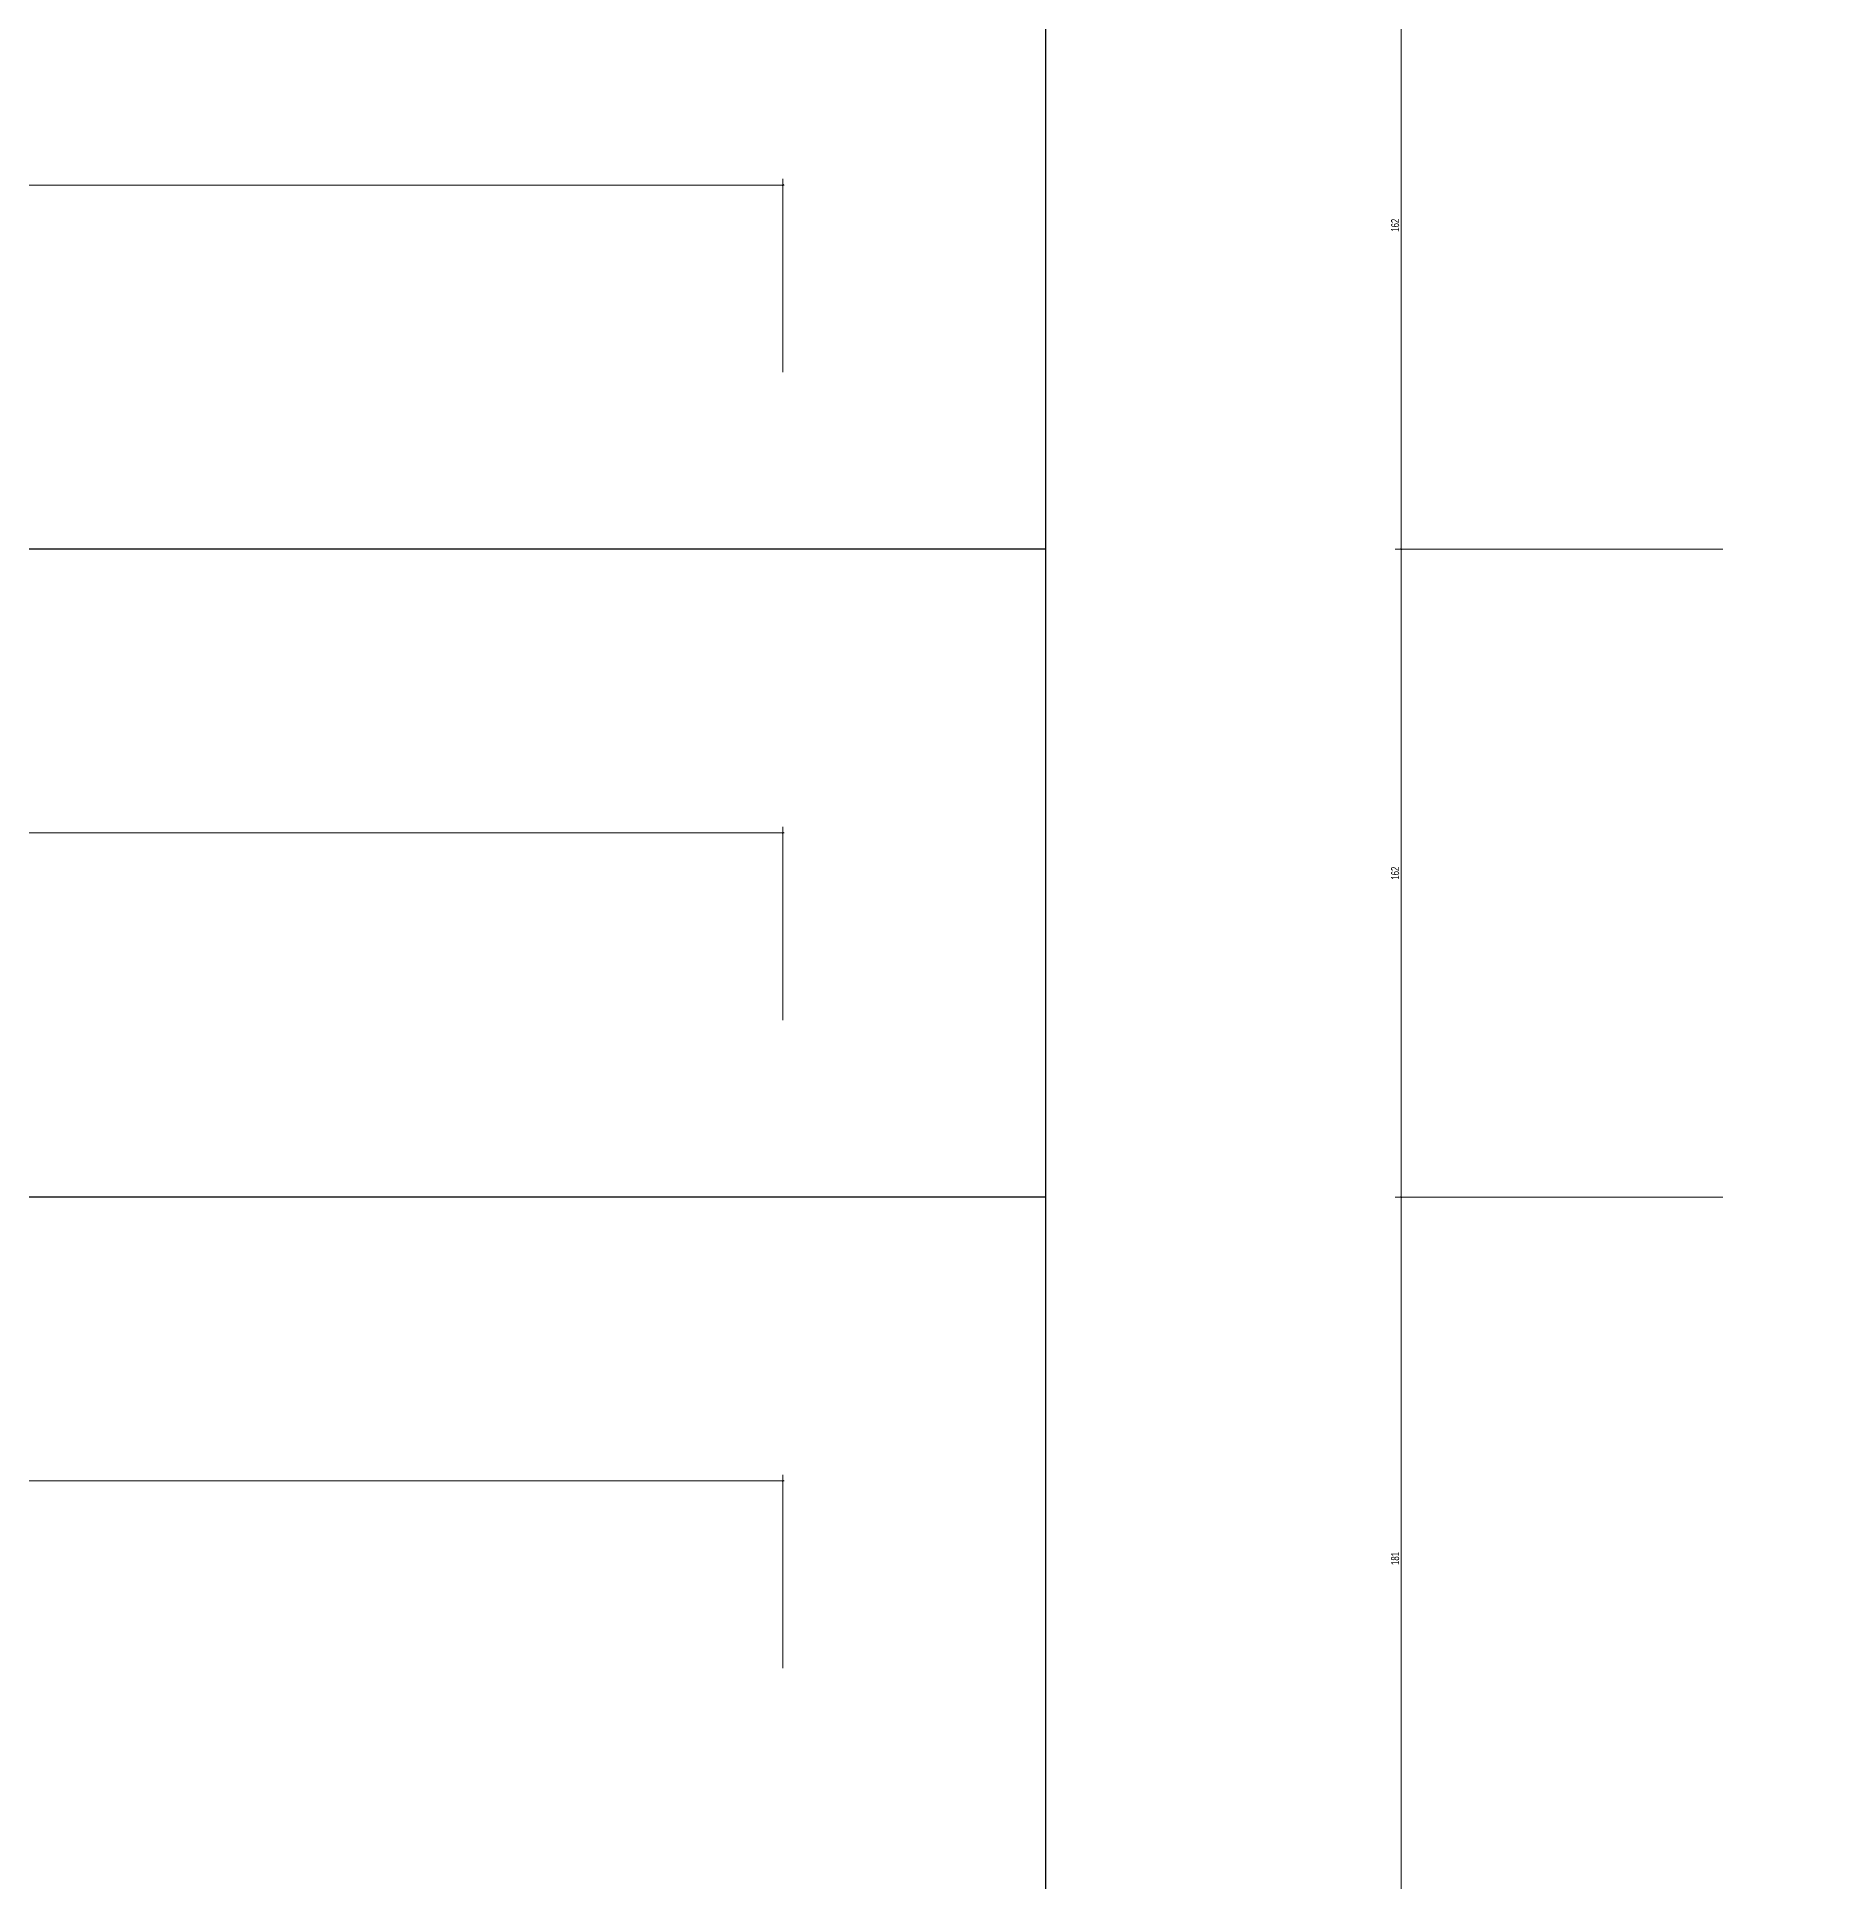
# Model space of a CAD drawing. Header units: centimetres. Extents: x 21448 to 61951, y 7284 to 18464.
# Drawn here: x 50087.3 to 50533.6, y 16834.8 to 17295.7 of the extents above; entities that cross this region are included whole.
import ezdxf
from ezdxf.enums import TextEntityAlignment as Align

# ---------------------------------------------------------------- set-up
doc = ezdxf.new("R2010")
doc.units = ezdxf.units.CM
doc.header["$MEASUREMENT"] = 0
doc.set_wipeout_variables(frame=1)
for name, color, linetype, lineweight in [('DIM', 177, 'Continuous', 20), ('TEXT', 2, 'Continuous', 20), ('THAY', 7, 'Continuous', 25)]:
    doc.layers.add(name, color=color, linetype=linetype, lineweight=lineweight)
doc.styles.add('Arch-Dim', font='hoatbif.shx', dxfattribs={"width": 0.65})
doc.styles.add('text11', font='VHAVAN_2.TTF', dxfattribs={"width": 0.7, "height": 200})
doc.styles.add('TXTDIM', font='VNARIAL_1.TTF', dxfattribs={"width": 0.7})
doc.styles.add('VnAvantH', font='VHARIAL_0.TTF')
doc.dimstyles.new('LAYOUT', dxfattribs={"dimscale": 0, "dimtxt": 2, "dimasz": 0.3, "dimexe": 1.5, "dimexo": 0, "dimgap": 0.5, "dimtad": 1, "dimdec": 0, "dimzin": 12, "dimdsep": 46, "dimtxsty": 'TXTDIM', "dimblk": 'SLASH', "dimcen": 1.5, "dimclrd": 256, "dimclre": 256, "dimclrt": 2, "dimadec": 0, "dimazin": 0, "dimtfac": 1, "dimtdec": 0, "dimtix": 1, "dimtmove": 0, "dimatfit": 3, "dimldrblk": 'CLOSEDBLANK', "dimfxl": 2, "dimtolj": 1, "dimtzin": 0, "dimlwd": 9, "dimlwe": 9, "dimarcsym": 1})

# ---------------------------------------------------------------- blocks, each defined once
blk = doc.blocks.new('SLASH')
at = {"layer": 'DIM', "color": 16}
blk.add_line((-1.2, 0), (1.2, 0), dxfattribs=at)
at = {"layer": 'DIM', "color": 16, "linetype": 'Continuous'}
blk.add_line((-0.6, -0.6), (0.6, 0.6), dxfattribs=at)
blk = doc.blocks.new('*D150')
at = {"layer": 'Defpoints', "color": 0}
for p in [(50508.59, 17329.54), (50428.19, 17167.62), (50508.59, 17167.62)]:
    blk.add_point(p, dxfattribs=at)
at = {"layer": 'DIM', "lineweight": 9}
for p, q in [((50508.59, 17329.54), (50426.69, 17329.54)), ((50428.19, 17329.24), (50428.19, 17167.92)), ((50508.59, 17167.62), (50426.69, 17167.62))]:
    blk.add_line(p, q, dxfattribs=at)
at = {"layer": 'DIM', "lineweight": 9, "xscale": 0.3, "yscale": 0.3, "zscale": 0.3}
for p, rotation in [((50428.19, 17329.54), 90), ((50428.19, 17167.62), 270)]:
    blk.add_blockref('SLASH', p, dxfattribs=dict(at, rotation=rotation))
at = {"layer": 'DIM', "color": 2, "insert": (50426.67, 17248.58), "char_height": 2, "attachment_point": 5, "rotation": 90, "style": 'TXTDIM'}
blk.add_mtext('\\A1;162', dxfattribs=at)
blk = doc.blocks.new('_ClosedBlank')
at = {"color": 0, "linetype": 'ByBlock', "lineweight": -2}
for p, q in [((-1, 0.2), (0, 0)), ((-1, 0.2), (-1, -0.2)), ((0, 0), (-1, -0.2))]:
    blk.add_line(p, q, dxfattribs=at)
blk = doc.blocks.new('*D151')
at = {"layer": 'Defpoints', "color": 0}
for p in [(50508.59, 17167.62), (50428.19, 17005.7), (50508.59, 17005.7)]:
    blk.add_point(p, dxfattribs=at)
at = {"layer": 'DIM', "lineweight": 9}
for p, q in [((50508.59, 17167.62), (50426.69, 17167.62)), ((50428.19, 17167.32), (50428.19, 17006)), ((50508.59, 17005.7), (50426.69, 17005.7))]:
    blk.add_line(p, q, dxfattribs=at)
at = {"layer": 'DIM', "lineweight": 9, "xscale": 0.3, "yscale": 0.3, "zscale": 0.3}
for p, rotation in [((50428.19, 17167.62), 90), ((50428.19, 17005.7), 270)]:
    blk.add_blockref('SLASH', p, dxfattribs=dict(at, rotation=rotation))
at = {"layer": 'DIM', "color": 2, "insert": (50426.67, 17086.66), "char_height": 2, "attachment_point": 5, "rotation": 90, "style": 'TXTDIM'}
blk.add_mtext('\\A1;162', dxfattribs=at)
blk = doc.blocks.new('*D152')
at = {"layer": 'Defpoints', "color": 0}
for p in [(50508.59, 17005.7), (50428.19, 16825.12), (50508.59, 16825.12)]:
    blk.add_point(p, dxfattribs=at)
at = {"layer": 'DIM', "lineweight": 9}
for p, q in [((50508.59, 17005.7), (50426.69, 17005.7)), ((50428.19, 17005.4), (50428.19, 16825.42)), ((50508.59, 16825.12), (50426.69, 16825.12))]:
    blk.add_line(p, q, dxfattribs=at)
at = {"layer": 'DIM', "lineweight": 9, "xscale": 0.3, "yscale": 0.3, "zscale": 0.3}
for p, rotation in [((50428.19, 17005.7), 90), ((50428.19, 16825.12), 270)]:
    blk.add_blockref('SLASH', p, dxfattribs=dict(at, rotation=rotation))
at = {"layer": 'DIM', "color": 2, "insert": (50426.67, 16915.41), "char_height": 2, "attachment_point": 5, "rotation": 90, "style": 'TXTDIM'}
blk.add_mtext('\\A1;181', dxfattribs=at)
blk = doc.blocks.new('KhungA3')
blk.add_wipeout([(140.4, 3560.4), (140.4, 28560.6), (40094.9, 28560.6), (40140.1, 28560.6), (40140.1, 3560.4), (40780.5, 3560.4), (40780.5, 29200.5), (-1219.5, 29200.5), (-1219.5, -499.5), (40780.5, -499.5), (40780.5, 3560.4)])
at = {"layer": 'TEXT', "color": 250, "style": 'VnAvantH'}
for tag, p in [('TENBV1', (36103, 2389.8)), ('TENBVE2', (36130, 1905.4)), ('TENBVE3', (36130, 1410.6))]:
    blk.add_attdef(tag, text='', height=250, dxfattribs=at).set_placement(p, align=Align.CENTER)
at = {"layer": 'TEXT', "color": 250}
for tag, height, style, width, p in [('GHICHU1', 250, 'text11', 0.7, (26205.2, 442.2)), ('01', 300, 'VnAvantH', 0.85, (39794.9, 405))]:
    blk.add_attdef(tag, text='', height=height, dxfattribs=dict(at, style=style, width=width)).set_placement(p, align=Align.CENTER)
at = {"layer": 'TEXT', "color": 7, "style": 'VnAvantH', "width": 0.85}
blk.add_attdef('KT-01', text='', height=300, dxfattribs=at).set_placement((39394.9, 409), align=Align.CENTER)
at = {"layer": 'TEXT', "color": 250, "style": 'Arch-Dim', "width": 0.7}
blk.add_attdef('GHICHU', (1514, -359.7), '', height=220, dxfattribs=at)
blk = doc.blocks.new('*D174')
at = {"layer": 'Defpoints', "color": 0}
for p in [(50273.65, 17096.73), (49654.94, 17049.94), (50273.65, 17049.94)]:
    blk.add_point(p, dxfattribs=at)
at = {"layer": 'DIM', "lineweight": 9}
for p, q in [((49654.94, 17049.94), (49654.94, 17098.23)), ((49655.24, 17096.73), (50273.35, 17096.73)), ((50273.65, 17049.94), (50273.65, 17098.23))]:
    blk.add_line(p, q, dxfattribs=at)
at = {"layer": 'DIM', "lineweight": 9, "xscale": 0.3, "yscale": 0.3, "zscale": 0.3, "rotation": 180}
blk.add_blockref('SLASH', (49654.94, 17096.73), dxfattribs=at)
at = {"layer": 'DIM', "lineweight": 9, "xscale": 0.3, "yscale": 0.3, "zscale": 0.3}
blk.add_blockref('SLASH', (50273.65, 17096.73), dxfattribs=at)
at = {"layer": 'DIM', "color": 2, "insert": (49964.3, 17098.25), "char_height": 2, "attachment_point": 5, "style": 'TXTDIM'}
blk.add_mtext('\\A1;619', dxfattribs=at)
blk = doc.blocks.new('*D175')
at = {"layer": 'Defpoints', "color": 0}
for p in [(50273.65, 16934.81), (49654.94, 16888.02), (50273.65, 16888.02)]:
    blk.add_point(p, dxfattribs=at)
at = {"layer": 'DIM', "lineweight": 9}
for p, q in [((49654.94, 16888.02), (49654.94, 16936.31)), ((49655.24, 16934.81), (50273.35, 16934.81)), ((50273.65, 16888.02), (50273.65, 16936.31))]:
    blk.add_line(p, q, dxfattribs=at)
at = {"layer": 'DIM', "lineweight": 9, "xscale": 0.3, "yscale": 0.3, "zscale": 0.3, "rotation": 180}
blk.add_blockref('SLASH', (49654.94, 16934.81), dxfattribs=at)
at = {"layer": 'DIM', "lineweight": 9, "xscale": 0.3, "yscale": 0.3, "zscale": 0.3}
blk.add_blockref('SLASH', (50273.65, 16934.81), dxfattribs=at)
at = {"layer": 'DIM', "color": 2, "insert": (49964.3, 16936.33), "char_height": 2, "attachment_point": 5, "style": 'TXTDIM'}
blk.add_mtext('\\A1;619', dxfattribs=at)
blk = doc.blocks.new('*D181')
at = {"layer": 'Defpoints', "color": 0}
for p in [(50273.65, 17258.64), (49654.94, 17211.85), (50273.65, 17211.85)]:
    blk.add_point(p, dxfattribs=at)
at = {"layer": 'DIM', "lineweight": 9}
for p, q in [((49654.94, 17211.85), (49654.94, 17260.14)), ((50273.65, 17211.85), (50273.65, 17260.14)), ((49655.24, 17258.64), (50273.35, 17258.64))]:
    blk.add_line(p, q, dxfattribs=at)
at = {"layer": 'DIM', "lineweight": 9, "xscale": 0.3, "yscale": 0.3, "zscale": 0.3, "rotation": 180}
blk.add_blockref('SLASH', (49654.94, 17258.64), dxfattribs=at)
at = {"layer": 'DIM', "lineweight": 9, "xscale": 0.3, "yscale": 0.3, "zscale": 0.3}
blk.add_blockref('SLASH', (50273.65, 17258.64), dxfattribs=at)
at = {"layer": 'DIM', "color": 2, "insert": (49964.3, 17260.17), "char_height": 2, "attachment_point": 5, "style": 'TXTDIM'}
blk.add_mtext('\\A1;619', dxfattribs=at)

msp = doc.modelspace()

# ---------------------------------------------------------------- dimensions: what is measured, and where the dimension line sits
at = {"layer": 'DIM'}
for base, p1, p2, picture, middle in [((50428.19, 17167.62), (50508.59, 17329.54), (50508.59, 17167.62), '*D150', (50426.67, 17248.58)), ((50428.19, 17005.7), (50508.59, 17167.62), (50508.59, 17005.7), '*D151', (50426.67, 17086.66)), ((50428.19, 16825.12), (50508.59, 17005.7), (50508.59, 16825.12), '*D152', (50426.67, 16915.41))]:
    dim = msp.add_linear_dim(base=base, p1=p1, p2=p2, angle=90, dimstyle='LAYOUT', override={"dimscale": 1}, dxfattribs=at)
    dim.commit()
    dim.dimension.update_dxf_attribs({"geometry": picture, "text_midpoint": middle})

# ---------------------------------------------------------------- next in the draw order: block references
at = {"layer": 'THAY', "xscale": 0.09999999997671694, "yscale": 0.1000000000058208, "zscale": 0.0999999999789809}
msp.add_blockref('KhungA3', (49286.86, 15544.43), dxfattribs=at)

# ---------------------------------------------------------------- next in the draw order: linework, layer by layer
at = {"layer": 'THAY'}
for p, q in [((50339.33, 17977.22), (50339.33, 16015.52)), ((50339.33, 17167.62), (49349.82, 17167.62)), ((50339.33, 17005.7), (49349.82, 17005.7))]:
    msp.add_line(p, q, dxfattribs=at)

# ---------------------------------------------------------------- next in the draw order: dimensions: what is measured, and where the dimension line sits
at = {"layer": 'DIM'}
for base, p1, p2, picture, middle in [((50273.65, 17258.64), (49654.94, 17211.85), (50273.65, 17211.85), '*D181', (49964.3, 17260.17)), ((50273.65, 17096.73), (49654.94, 17049.94), (50273.65, 17049.94), '*D174', (49964.3, 17098.25)), ((50273.65, 16934.81), (49654.94, 16888.02), (50273.65, 16888.02), '*D175', (49964.3, 16936.33))]:
    dim = msp.add_linear_dim(base=base, p1=p1, p2=p2, dimstyle='LAYOUT', override={"dimscale": 1}, dxfattribs=at)
    dim.commit()
    dim.dimension.update_dxf_attribs({"geometry": picture, "text_midpoint": middle})

doc.saveas('drawing.dxf')
